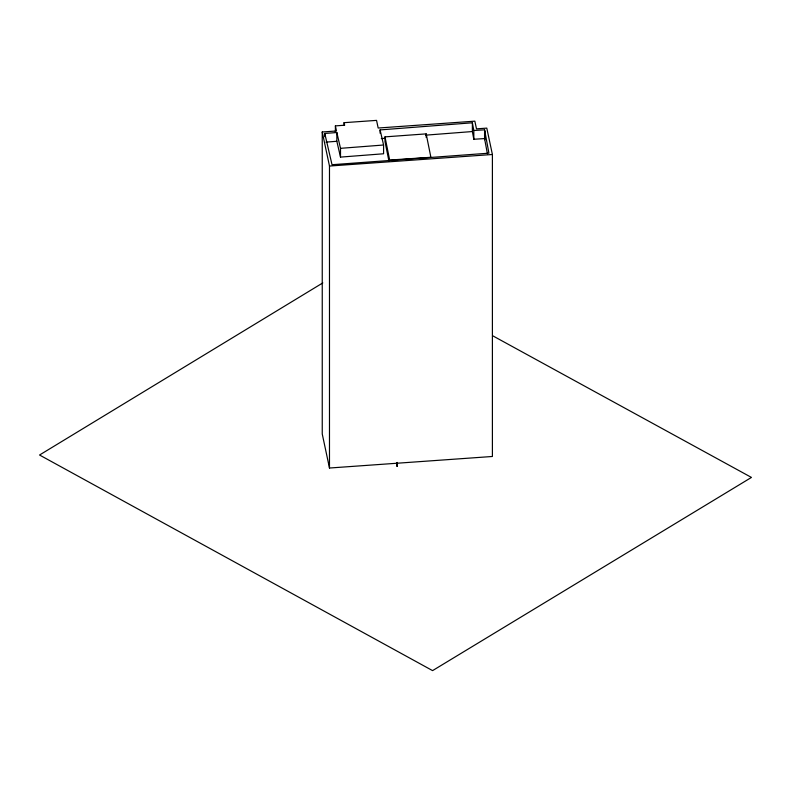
<?xml version="1.0" encoding="UTF-8"?>
<svg xmlns="http://www.w3.org/2000/svg" width="791" height="791" viewBox="0 0 791 791"><rect width="100%" height="100%" fill="white"/><g stroke="black" fill="none" stroke-linecap="round" stroke-linejoin="round"><path stroke-width="1.19" d="M396.825 463.664L396.993 466.265M396.726 464.653L396.825 463.833L396.696 464.831M397.23 465.939L397.26 462.646M397.092 464.653L397.023 466.156M396.963 462.913L397.27 462.438L396.647 463.872M397.527 464.09L397.329 463.299M397.478 463.289L396.835 464.584M322.807 282.911L39.55 455.013L432.578 670.62L751.45 477.428L492.823 335.849M324.775 136.744L324.775 133.452L336.837 132.522L340.506 148.332L340.506 157.102L383.586 153.77L383.586 145.01L380.085 129.912L472.375 122.783L473.819 130.495L473.819 139.256L484.567 138.583L487.404 153.761M325.981 142.123L336.837 141.282L340.506 157.102M381.321 138.583L385.009 138.296M425.617 135.162L472.375 131.543L473.819 139.256M340.506 148.332L383.586 145.01M384.999 136.873L426.171 133.877L430.887 157.29L389.656 160.049L384.999 136.873L384.999 141.559L388.964 161.255M344.115 122.674L376.546 120.38L378.177 128.023L474.847 121.161L476.489 128.854L486.791 128.122L492.398 154.492L492.398 456.476L329.481 468.025L322.244 433.972L322.244 131.988L336.482 130.98L335.394 125.878L344.658 125.225L344.115 122.674L344.115 125.136M322.244 131.988L329.481 166.041L492.398 154.492M473.819 130.495L484.567 129.823L488.937 153.177L332.022 164.716L324.775 133.452M484.774 130.97L484.774 139.73M484.567 129.823L484.567 138.583M472.375 122.783L472.375 131.543M426.171 133.877L426.171 137.387M380.085 129.912L380.085 133.204M336.837 132.522L336.837 141.282M335.394 125.878L335.394 132.048M329.481 166.041L329.481 468.025"/></g></svg>
